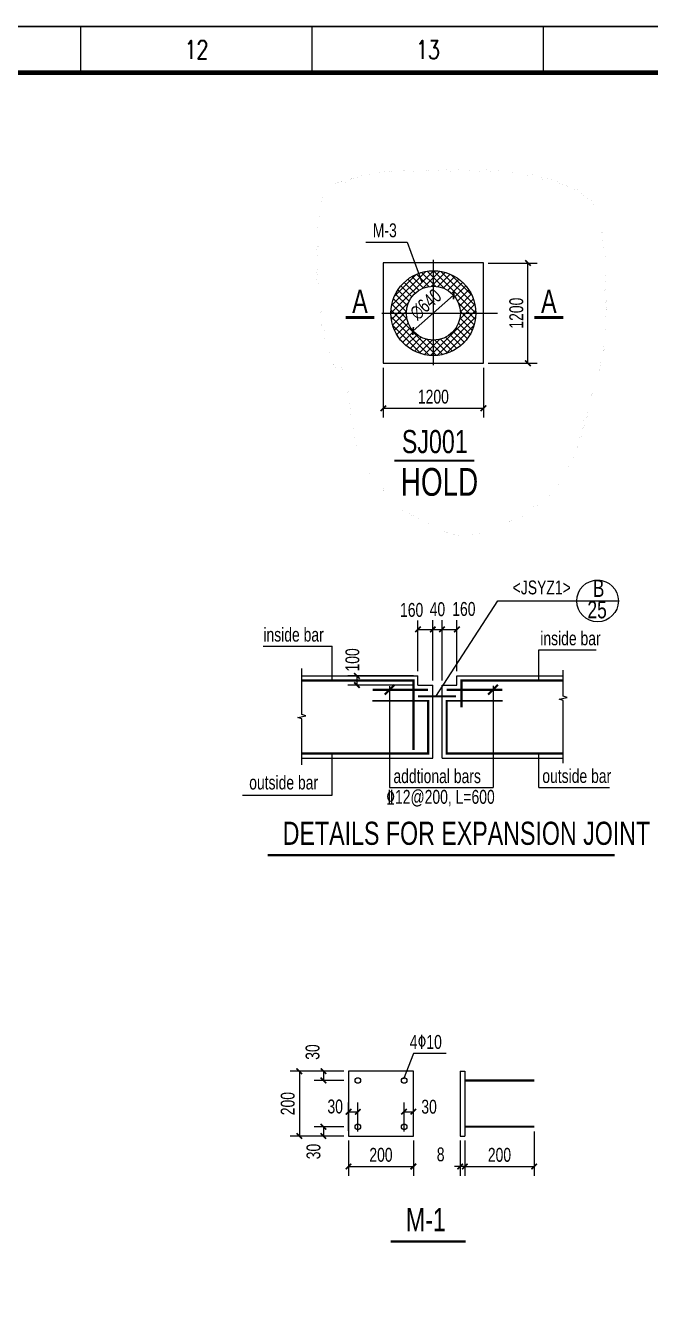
# Model space of a CAD drawing. Extents: x 707031 to 850566, y -411673 to -233438.
# Drawn here: x 762907 to 776405, y -261211 to -233438 of the extents above; entities that cross this region are included whole.
import ezdxf
from ezdxf.enums import TextEntityAlignment as Align

# ---------------------------------------------------------------- set-up
doc = ezdxf.new("R2010")
doc.units = 0
doc.header["$LTSCALE"] = 2000
doc.header["$MEASUREMENT"] = 0
doc.linetypes.add('CENTER', pattern=[2, 1.25, -0.25, 0.25, -0.25])
doc.layers.get('0').update_dxf_attribs({"linetype": 'CONTINUOUS'})
doc.layers.get('DEFPOINTS').update_dxf_attribs({"linetype": 'CONTINUOUS'})
for name, color, linetype in [('4', 2, 'CONTINUOUS'), ('6', 1, 'CONTINUOUS'), ('S_01', 3, 'CONTINUOUS'), ('S_02', 151, 'CENTER'), ('S_04', 2, 'CONTINUOUS'), ('S_05', 7, 'CONTINUOUS'), ('S_07', 9, 'CONTINUOUS'), ('TK', 1, 'CONTINUOUS')]:
    doc.layers.add(name, color=color, linetype=linetype)
doc.styles.add('FS', font='kstxt.shx', dxfattribs={"width": 0.75, "bigfont": 'kshz.shx'})
doc.styles.add('KS', font='kstxt.shx', dxfattribs={"width": 0.75, "bigfont": 'kshz.shx'})
doc.styles.add('TK-HZ', font='txt.shx', dxfattribs={"width": 0.8, "bigfont": 'hztxt.shx'})
doc.dimstyles.new('KS100', dxfattribs={"dimtxt": 300, "dimasz": 120, "dimexe": 200, "dimexo": 100, "dimgap": 100, "dimtad": 1, "dimdec": 0, "dimzin": 14, "dimdsep": 46, "dimtxsty": 'KS', "dimblk": 'ARCHTICK', "dimcen": -900, "dimclrd": 7, "dimclre": 7, "dimclrt": 2, "dimadec": 0, "dimazin": 0, "dimtfac": 1, "dimtdec": 0, "dimtix": 1, "dimtmove": 2, "dimatfit": 2, "dimfxl": 1, "dimtfill": 1, "dimtfillclr": 256, "dimtolj": 1, "dimtzin": 14, "dimarcsym": 0})
doc.dimstyles.new('KS60', dxfattribs={"dimtxt": 300, "dimasz": 120, "dimexe": 200, "dimexo": 100, "dimgap": 100, "dimtad": 1, "dimdec": 0, "dimlfac": 0.6, "dimzin": 14, "dimdsep": 46, "dimtxsty": 'KS', "dimblk": 'ARCHTICK', "dimcen": -900, "dimclrd": 7, "dimclre": 7, "dimclrt": 2, "dimadec": 0, "dimazin": 0, "dimtfac": 1, "dimtdec": 0, "dimtix": 1, "dimtmove": 2, "dimatfit": 2, "dimfxl": 1, "dimtolj": 1, "dimtzin": 14, "dimarcsym": 0})

# ---------------------------------------------------------------- blocks, each defined once
blk = doc.blocks.new('_ArchTick')
at = {"color": 0, "linetype": 'ByBlock', "const_width": 0.3}
blk.add_lwpolyline([(-0.5, -0.5), (0.5, 0.5)], dxfattribs=at)
blk = doc.blocks.new('*D88')
at = {"layer": 'DEFPOINTS', "color": 0, "transparency": 16777216}
for p in [(772155, -239263), (771279, -240033)]:
    blk.add_point(p, dxfattribs=at)
at = {"layer": 'S_05', "color": 7, "lineweight": -2, "transparency": 16777216}
blk.add_line((771279, -240033), (772155, -239263), dxfattribs=at)
at = {"layer": 'S_05', "color": 7, "lineweight": -2, "transparency": 16777216, "xscale": 120, "yscale": 120, "zscale": 120}
for p, rotation in [((772155, -239263), 41.31638092849023), ((771279, -240033), 221.3163809284902)]:
    blk.add_blockref('_ArchTick', p, dxfattribs=dict(at, rotation=rotation))
at = {"layer": 'S_05', "color": 2, "transparency": 16777216, "insert": (771552, -239460), "char_height": 300, "attachment_point": 5, "rotation": 41.3164, "style": 'KS'}
blk.add_mtext('\\A1;∅640', dxfattribs=at)
blk = doc.blocks.new('*D89')
at = {"layer": 'DEFPOINTS', "color": 0, "transparency": 16777216}
for p in [(770634, -240731), (772800, -240731), (772800, -241704)]:
    blk.add_point(p, dxfattribs=at)
at = {"layer": 'S_05', "color": 7, "lineweight": -2, "transparency": 16777216}
for p, q in [((770634, -240831), (770634, -241904)), ((772800, -240831), (772800, -241904)), ((770634, -241704), (772800, -241704))]:
    blk.add_line(p, q, dxfattribs=at)
at = {"layer": 'S_05', "color": 7, "lineweight": -2, "transparency": 16777216, "xscale": 120, "yscale": 120, "zscale": 120, "rotation": 180}
blk.add_blockref('_ArchTick', (770634, -241704), dxfattribs=at)
at = {"layer": 'S_05', "color": 7, "lineweight": -2, "transparency": 16777216, "xscale": 120, "yscale": 120, "zscale": 120}
blk.add_blockref('_ArchTick', (772800, -241704), dxfattribs=at)
at = {"layer": 'S_05', "color": 2, "transparency": 16777216, "insert": (771717, -241454), "char_height": 300, "attachment_point": 5, "style": 'KS'}
blk.add_mtext('\\A1;1200', dxfattribs=at)
blk = doc.blocks.new('*D90')
at = {"layer": 'DEFPOINTS', "color": 0, "transparency": 16777216}
for p in [(772800, -238565), (773760, -238565), (772800, -240731)]:
    blk.add_point(p, dxfattribs=at)
at = {"layer": 'S_05', "color": 7, "lineweight": -2, "transparency": 16777216}
for p, q in [((772900, -238565), (773960, -238565)), ((773760, -240731), (773760, -238565)), ((772900, -240731), (773960, -240731))]:
    blk.add_line(p, q, dxfattribs=at)
at = {"layer": 'S_05', "color": 7, "lineweight": -2, "transparency": 16777216, "xscale": 120, "yscale": 120, "zscale": 120}
for p, rotation in [((773760, -238565), 90), ((773760, -240731), 270)]:
    blk.add_blockref('_ArchTick', p, dxfattribs=dict(at, rotation=rotation))
at = {"layer": 'S_05', "color": 2, "transparency": 16777216, "insert": (773510, -239648), "char_height": 300, "attachment_point": 5, "rotation": 90, "style": 'KS'}
blk.add_mtext('\\A1;1200', dxfattribs=at)
blk = doc.blocks.new('*D96')
at = {"layer": 'DEFPOINTS', "color": 0, "transparency": 16777216}
for p in [(770065, -247684), (771384, -247484), (771384, -247684)]:
    blk.add_point(p, dxfattribs=at)
at = {"layer": 'S_05', "color": 7, "lineweight": -2, "transparency": 16777216}
for p, q in [((771284, -247484), (769865, -247484)), ((771284, -247684), (769865, -247684)), ((770065, -247484), (770065, -247684))]:
    blk.add_line(p, q, dxfattribs=at)
at = {"layer": 'S_05', "color": 7, "lineweight": -2, "transparency": 16777216, "xscale": 120, "yscale": 120, "zscale": 120, "rotation": 270}
blk.add_blockref('_ArchTick', (770065, -247684), dxfattribs=at)
at = {"layer": 'S_05', "color": 2, "transparency": 16777216, "insert": (769968, -247139), "char_height": 300, "attachment_point": 5, "rotation": 90, "style": 'KS', "bg_fill": 3, "box_fill_scale": 1.25, "bg_fill_color": 256, "bg_fill_true_color": 13158600, "bg_fill_transparency": 0}
blk.add_mtext('\\A1;100', dxfattribs=at)
at = {"layer": 'S_05', "color": 7, "lineweight": -2, "transparency": 16777216, "xscale": 120, "yscale": 120, "zscale": 120, "rotation": 90}
blk.add_blockref('_ArchTick', (770065, -247484), dxfattribs=at)
blk = doc.blocks.new('*D97')
at = {"layer": 'DEFPOINTS', "color": 0, "transparency": 16777216}
for p in [(771704, -246480), (771384, -247484), (771704, -247684)]:
    blk.add_point(p, dxfattribs=at)
at = {"layer": 'S_05', "color": 7, "lineweight": -2, "transparency": 16777216}
for p, q in [((771384, -247384), (771384, -246280)), ((771704, -247584), (771704, -246280)), ((771384, -246480), (771704, -246480))]:
    blk.add_line(p, q, dxfattribs=at)
at = {"layer": 'S_05', "color": 2, "transparency": 16777216, "insert": (771247, -246061), "char_height": 300, "attachment_point": 5, "style": 'KS', "bg_fill": 3, "box_fill_scale": 1.25, "bg_fill_color": 256, "bg_fill_true_color": 13158600, "bg_fill_transparency": 0}
blk.add_mtext('\\A1;160', dxfattribs=at)
at = {"layer": 'S_05', "color": 7, "lineweight": -2, "transparency": 16777216, "xscale": 120, "yscale": 120, "zscale": 120, "rotation": 180}
blk.add_blockref('_ArchTick', (771384, -246480), dxfattribs=at)
at = {"layer": 'S_05', "color": 7, "lineweight": -2, "transparency": 16777216, "xscale": 120, "yscale": 120, "zscale": 120}
blk.add_blockref('_ArchTick', (771704, -246480), dxfattribs=at)
blk = doc.blocks.new('*D98')
at = {"layer": 'DEFPOINTS', "color": 0, "transparency": 16777216}
for p in [(771904, -246480), (771704, -247684), (771904, -247684)]:
    blk.add_point(p, dxfattribs=at)
at = {"layer": 'S_05', "color": 7, "lineweight": -2, "transparency": 16777216}
for p, q in [((771704, -247584), (771704, -246280)), ((771904, -247584), (771904, -246280)), ((771704, -246480), (771904, -246480))]:
    blk.add_line(p, q, dxfattribs=at)
at = {"layer": 'S_05', "color": 2, "transparency": 16777216, "insert": (771804, -246046), "char_height": 300, "attachment_point": 5, "style": 'KS', "bg_fill": 3, "box_fill_scale": 1.25, "bg_fill_color": 256, "bg_fill_true_color": 13158600, "bg_fill_transparency": 0}
blk.add_mtext('\\A1;40', dxfattribs=at)
at = {"layer": 'S_05', "color": 7, "lineweight": -2, "transparency": 16777216, "xscale": 120, "yscale": 120, "zscale": 120, "rotation": 180}
blk.add_blockref('_ArchTick', (771704, -246480), dxfattribs=at)
at = {"layer": 'S_05', "color": 7, "lineweight": -2, "transparency": 16777216, "xscale": 120, "yscale": 120, "zscale": 120}
blk.add_blockref('_ArchTick', (771904, -246480), dxfattribs=at)
blk = doc.blocks.new('*D99')
at = {"layer": 'DEFPOINTS', "color": 0, "transparency": 16777216}
for p in [(772224, -246480), (771904, -247684), (772224, -247484)]:
    blk.add_point(p, dxfattribs=at)
at = {"layer": 'S_05', "color": 7, "lineweight": -2, "transparency": 16777216}
for p, q in [((771904, -247584), (771904, -246280)), ((772224, -247384), (772224, -246280)), ((771904, -246480), (772224, -246480))]:
    blk.add_line(p, q, dxfattribs=at)
at = {"layer": 'S_05', "color": 7, "lineweight": -2, "transparency": 16777216, "xscale": 120, "yscale": 120, "zscale": 120, "rotation": 180}
blk.add_blockref('_ArchTick', (771904, -246480), dxfattribs=at)
at = {"layer": 'S_05', "color": 7, "lineweight": -2, "transparency": 16777216, "xscale": 120, "yscale": 120, "zscale": 120}
blk.add_blockref('_ArchTick', (772224, -246480), dxfattribs=at)
at = {"layer": 'S_05', "color": 2, "transparency": 16777216, "insert": (772376, -246040), "char_height": 300, "attachment_point": 5, "style": 'KS', "bg_fill": 3, "box_fill_scale": 1.25, "bg_fill_color": 256, "bg_fill_true_color": 13158600, "bg_fill_transparency": 0}
blk.add_mtext('\\A1;160', dxfattribs=at)
blk = doc.blocks.new('*D100')
at = {"layer": 'DEFPOINTS', "color": 0, "transparency": 16777216}
for p in [(769884, -257225), (769884, -257425)]:
    blk.add_point(p, dxfattribs=at)
at = {"layer": 'S_05', "color": 7, "lineweight": -2, "transparency": 16777216}
for p, q in [((769784, -257225), (769140, -257225)), ((769784, -257425), (769140, -257425)), ((769340, -257225), (769340, -257425))]:
    blk.add_line(p, q, dxfattribs=at)
at = {"layer": 'S_05', "color": 7, "lineweight": -2, "transparency": 16777216, "xscale": 120, "yscale": 120, "zscale": 120, "rotation": 90}
blk.add_blockref('_ArchTick', (769340, -257225), dxfattribs=at)
at = {"layer": 'S_05', "color": 2, "transparency": 16777216, "insert": (769127, -257760), "char_height": 300, "attachment_point": 5, "rotation": 90, "style": 'KS', "bg_fill": 3, "box_fill_scale": 1.25, "bg_fill_color": 256, "bg_fill_true_color": 13158600, "bg_fill_transparency": 0}
blk.add_mtext('\\A1;30', dxfattribs=at)
at = {"layer": 'DEFPOINTS', "color": 0, "transparency": 16777216}
blk.add_point((769340, -257425), dxfattribs=at)
at = {"layer": 'S_05', "color": 7, "lineweight": -2, "transparency": 16777216, "xscale": 120, "yscale": 120, "zscale": 120, "rotation": 270}
blk.add_blockref('_ArchTick', (769340, -257425), dxfattribs=at)
blk = doc.blocks.new('*D101')
at = {"layer": 'DEFPOINTS', "color": 0, "transparency": 16777216}
for p in [(769884, -256025), (769340, -256225), (769884, -256225)]:
    blk.add_point(p, dxfattribs=at)
at = {"layer": 'S_05', "color": 7, "lineweight": -2, "transparency": 16777216}
for p, q in [((769784, -256025), (769140, -256025)), ((769340, -256025), (769340, -256225)), ((769784, -256225), (769140, -256225))]:
    blk.add_line(p, q, dxfattribs=at)
at = {"layer": 'S_05', "color": 7, "lineweight": -2, "transparency": 16777216, "xscale": 120, "yscale": 120, "zscale": 120, "rotation": 270}
blk.add_blockref('_ArchTick', (769340, -256225), dxfattribs=at)
at = {"layer": 'S_05', "color": 2, "transparency": 16777216, "insert": (769107, -255611), "char_height": 300, "attachment_point": 5, "rotation": 90, "style": 'KS', "bg_fill": 3, "box_fill_scale": 1.25, "bg_fill_color": 256, "bg_fill_true_color": 13158600, "bg_fill_transparency": 0}
blk.add_mtext('\\A1;30', dxfattribs=at)
at = {"layer": 'S_05', "color": 7, "lineweight": -2, "transparency": 16777216, "xscale": 120, "yscale": 120, "zscale": 120, "rotation": 90}
blk.add_blockref('_ArchTick', (769340, -256025), dxfattribs=at)
blk = doc.blocks.new('*D102')
at = {"layer": 'DEFPOINTS', "color": 0, "transparency": 16777216}
for p in [(770084, -256900), (769884, -257416), (770084, -257425)]:
    blk.add_point(p, dxfattribs=at)
at = {"layer": 'S_05', "color": 7, "lineweight": -2, "transparency": 16777216}
for p, q in [((769884, -257316), (769884, -256700)), ((769884, -256900), (770084, -256900)), ((770084, -257325), (770084, -256700))]:
    blk.add_line(p, q, dxfattribs=at)
at = {"layer": 'S_05', "color": 7, "lineweight": -2, "transparency": 16777216, "xscale": 120, "yscale": 120, "zscale": 120}
blk.add_blockref('_ArchTick', (770084, -256900), dxfattribs=at)
at = {"layer": 'S_05', "color": 2, "transparency": 16777216, "insert": (769595, -256789), "char_height": 300, "attachment_point": 5, "style": 'KS', "bg_fill": 3, "box_fill_scale": 1.25, "bg_fill_color": 256, "bg_fill_true_color": 13158600, "bg_fill_transparency": 0}
blk.add_mtext('\\A1;30', dxfattribs=at)
at = {"layer": 'S_05', "color": 7, "lineweight": -2, "transparency": 16777216, "xscale": 120, "yscale": 120, "zscale": 120, "rotation": 180}
blk.add_blockref('_ArchTick', (769884, -256900), dxfattribs=at)
blk = doc.blocks.new('*D103')
at = {"layer": 'DEFPOINTS', "color": 0, "transparency": 16777216}
for p in [(769884, -256025), (768820, -257425), (769884, -257425)]:
    blk.add_point(p, dxfattribs=at)
at = {"layer": 'S_05', "color": 7, "lineweight": -2, "transparency": 16777216}
for p, q in [((769784, -256025), (768620, -256025)), ((768820, -256025), (768820, -257425)), ((769784, -257425), (768620, -257425))]:
    blk.add_line(p, q, dxfattribs=at)
at = {"layer": 'S_05', "color": 7, "lineweight": -2, "transparency": 16777216, "xscale": 120, "yscale": 120, "zscale": 120}
for p, rotation in [((768820, -256025), 90), ((768820, -257425), 270)]:
    blk.add_blockref('_ArchTick', p, dxfattribs=dict(at, rotation=rotation))
at = {"layer": 'S_05', "color": 2, "transparency": 16777216, "insert": (768570, -256725), "char_height": 300, "attachment_point": 5, "rotation": 90, "style": 'KS', "bg_fill": 3, "box_fill_scale": 1.25, "bg_fill_color": 256, "bg_fill_true_color": 13158600, "bg_fill_transparency": 0}
blk.add_mtext('\\A1;200', dxfattribs=at)
blk = doc.blocks.new('*D104')
at = {"layer": 'DEFPOINTS', "color": 0, "transparency": 16777216}
for p in [(769884, -257425), (771284, -257425), (771284, -258083)]:
    blk.add_point(p, dxfattribs=at)
at = {"layer": 'S_05', "color": 7, "lineweight": -2, "transparency": 16777216}
for p, q in [((769884, -257525), (769884, -258283)), ((771284, -257525), (771284, -258283)), ((769884, -258083), (771284, -258083))]:
    blk.add_line(p, q, dxfattribs=at)
at = {"layer": 'S_05', "color": 7, "lineweight": -2, "transparency": 16777216, "xscale": 120, "yscale": 120, "zscale": 120, "rotation": 180}
blk.add_blockref('_ArchTick', (769884, -258083), dxfattribs=at)
at = {"layer": 'S_05', "color": 7, "lineweight": -2, "transparency": 16777216, "xscale": 120, "yscale": 120, "zscale": 120}
blk.add_blockref('_ArchTick', (771284, -258083), dxfattribs=at)
at = {"layer": 'S_05', "color": 2, "transparency": 16777216, "insert": (770584, -257833), "char_height": 300, "attachment_point": 5, "style": 'KS', "bg_fill": 3, "box_fill_scale": 1.25, "bg_fill_color": 256, "bg_fill_true_color": 13158600, "bg_fill_transparency": 0}
blk.add_mtext('\\A1;200', dxfattribs=at)
blk = doc.blocks.new('*D105')
at = {"layer": 'DEFPOINTS', "color": 0, "transparency": 16777216}
for p in [(772395, -257425), (773895, -257225), (773895, -258083)]:
    blk.add_point(p, dxfattribs=at)
at = {"layer": 'S_05', "color": 7, "lineweight": -2, "transparency": 16777216}
for p, q in [((773895, -257325), (773895, -258283)), ((772395, -257525), (772395, -258283)), ((772395, -258083), (773895, -258083))]:
    blk.add_line(p, q, dxfattribs=at)
at = {"layer": 'S_05', "color": 7, "lineweight": -2, "transparency": 16777216, "xscale": 120, "yscale": 120, "zscale": 120, "rotation": 180}
blk.add_blockref('_ArchTick', (772395, -258083), dxfattribs=at)
at = {"layer": 'S_05', "color": 7, "lineweight": -2, "transparency": 16777216, "xscale": 120, "yscale": 120, "zscale": 120}
blk.add_blockref('_ArchTick', (773895, -258083), dxfattribs=at)
at = {"layer": 'S_05', "color": 2, "transparency": 16777216, "insert": (773145, -257833), "char_height": 300, "attachment_point": 5, "style": 'KS', "bg_fill": 3, "box_fill_scale": 1.25, "bg_fill_color": 256, "bg_fill_true_color": 13158600, "bg_fill_transparency": 0}
blk.add_mtext('\\A1;200', dxfattribs=at)
blk = doc.blocks.new('*D106')
at = {"layer": 'DEFPOINTS', "color": 0, "transparency": 16777216}
for p in [(771084, -257425), (771284, -257425)]:
    blk.add_point(p, dxfattribs=at)
at = {"layer": 'S_05', "color": 7, "lineweight": -2, "transparency": 16777216}
for p, q in [((771084, -257325), (771084, -256700)), ((771084, -256900), (771284, -256900)), ((771284, -257325), (771284, -256700))]:
    blk.add_line(p, q, dxfattribs=at)
at = {"layer": 'S_05', "color": 7, "lineweight": -2, "transparency": 16777216, "xscale": 120, "yscale": 120, "zscale": 120, "rotation": 180}
blk.add_blockref('_ArchTick', (771084, -256900), dxfattribs=at)
at = {"layer": 'S_05', "color": 2, "transparency": 16777216, "insert": (771624, -256794), "char_height": 300, "attachment_point": 5, "style": 'KS', "bg_fill": 3, "box_fill_scale": 1.25, "bg_fill_color": 256, "bg_fill_true_color": 13158600, "bg_fill_transparency": 0}
blk.add_mtext('\\A1;30', dxfattribs=at)
at = {"layer": 'DEFPOINTS', "color": 0, "transparency": 16777216}
blk.add_point((771284, -256900), dxfattribs=at)
at = {"layer": 'S_05', "color": 7, "lineweight": -2, "transparency": 16777216, "xscale": 120, "yscale": 120, "zscale": 120}
blk.add_blockref('_ArchTick', (771284, -256900), dxfattribs=at)
blk = doc.blocks.new('*D119')
at = {"layer": 'DEFPOINTS', "color": 0, "transparency": 16777216}
for p in [(772295, -257425), (772395, -257425), (772295, -258083)]:
    blk.add_point(p, dxfattribs=at)
at = {"layer": 'S_01', "color": 7, "lineweight": -2, "transparency": 16777216}
for p, q in [((772295, -257525), (772295, -258283)), ((772395, -257525), (772395, -258283)), ((772295, -258083), (772175, -258083)), ((772395, -258083), (772295, -258083)), ((772395, -258083), (772515, -258083))]:
    blk.add_line(p, q, dxfattribs=at)
at = {"layer": 'S_01', "color": 7, "lineweight": -2, "transparency": 16777216, "xscale": 120, "yscale": 120, "zscale": 120, "rotation": 180}
blk.add_blockref('_ArchTick', (772395, -258083), dxfattribs=at)
at = {"layer": 'S_01', "color": 2, "transparency": 16777216, "insert": (771874, -257824), "char_height": 300, "attachment_point": 5, "style": 'KS', "bg_fill": 3, "box_fill_scale": 1.25, "bg_fill_color": 256, "bg_fill_true_color": 13158600, "bg_fill_transparency": 0}
blk.add_mtext('\\A1;8', dxfattribs=at)
at = {"layer": 'S_01', "color": 7, "lineweight": -2, "transparency": 16777216, "xscale": 120, "yscale": 120, "zscale": 120}
blk.add_blockref('_ArchTick', (772295, -258083), dxfattribs=at)
blk = doc.blocks.new('A1-1')
at = {"layer": 'TK', "color": 7}
for p, q in [((57050, 58400), (57050, 59400)), ((62050, 58400), (62050, 59400)), ((67050, 58400), (67050, 59400))]:
    blk.add_line(p, q, dxfattribs=at)
for points, const_width in [([(0, 0), (84100, 0), (84100, 59400), (0, 59400)], 35), ([(2500, 1000), (83100, 1000), (83100, 58400), (2500, 58400)], 100)]:
    blk.add_lwpolyline(points, close=True, dxfattribs=dict(at, const_width=const_width))
at = {"layer": 'TK', "color": 7, "style": 'TK-HZ', "width": 0.75}
for s, p in [('12', (59550, 58900)), ('13', (64550, 58900))]:
    blk.add_text(s, height=400, dxfattribs=at).set_placement(p, align=Align.MIDDLE_CENTER)

msp = doc.modelspace()

# ---------------------------------------------------------------- hatches: boundary and pattern name
at = {"layer": 'S_07'}
h = msp.add_hatch(dxfattribs=at)
h.set_pattern_fill('ANSI37', color=256, scale=833.333333, style=0)
h.set_pattern_definition([(45, (456907.8, -538366.24), (-73.656956, 73.656956), []), (135, (456907.8, -538366.24), (-73.656956, -73.656956), [])])
h.paths.add_polyline_path([(772633.515, -239647.845, 1), (770800.181, -239647.845, 1)])
h.paths.add_polyline_path([(772300.181, -239647.845, -1), (771133.515, -239647.845, -1)], flags=16)

# ---------------------------------------------------------------- linework, layer by layer
for centre in [(770084.477, -256225.368), (771084.477, -256225.368)]:
    msp.add_circle(centre, 60)
at = {"layer": '4'}
msp.add_line((774815.267, -245865.297), (775715.267, -245865.297), dxfattribs=at)
msp.add_circle((775265.267, -245865.297), 450, dxfattribs=at)
at = {"layer": '6'}
for points in [[(768875.483, -247583.915, 50, 50, 0), (771284.135, -247583.915, 50, 50, 0), (771284.135, -249084.675, 0, 0, 0)], [(772324.135, -248166.035, 50, 50, 0), (772324.135, -247583.915, 50, 50, 0), (774521.258, -247583.915, 0, 0, 0)], [(768875.483, -249159.609, 50, 50, 0), (771604.135, -249159.609, 50, 50, 0), (771604.135, -248024.975, 40, 40, 0), (770396.584, -248024.975, 0, 0, 0)], [(774521.258, -249159.609, 50, 50, 0), (772004.135, -249159.609, 50, 50, 0), (772004.135, -248024.975, 40, 40, 0), (773211.686, -248024.975, 0, 0, 0)]]:
    msp.add_lwpolyline(points, format="xyseb", dxfattribs=at)
for points, const_width in [([(770404.135, -247783.915), (771604.135, -247783.915)], 50), ([(772204.316, -247924.975), (771384.135, -247924.975)], 40), ([(773204.135, -247783.915), (772004.135, -247783.915)], 50), ([(772395.303, -256225.368), (773895.303, -256225.368)], 45)]:
    msp.add_lwpolyline(points, dxfattribs=dict(at, const_width=const_width))
at = {"layer": 'S_01'}
for p, q in [((768875.483, -247483.915), (771384.135, -247483.915)), ((771384.135, -247683.915), (771384.135, -247483.915)), ((771384.135, -247683.915), (771704.135, -247683.915)), ((771704.135, -249259.609), (771704.135, -247683.915)), ((771904.135, -247683.915), (772224.135, -247683.915)), ((771904.135, -249259.609), (771904.135, -247683.915)), ((772224.135, -247483.915), (774521.258, -247483.915)), ((772224.135, -247683.915), (772224.135, -247483.915)), ((768875.483, -249259.609), (771704.135, -249259.609)), ((771904.135, -249259.609), (774521.258, -249259.609)), ((772295.303, -256025.368), (772295.303, -257425.368)), ((772295.303, -256025.368), (772395.303, -256025.368)), ((772395.303, -256025.368), (772395.303, -257425.368))]:
    msp.add_line(p, q, dxfattribs=at)
msp.add_lwpolyline([(770633.515, -240731.178), (772800.181, -240731.178), (772800.181, -238564.512), (770633.515, -238564.512)], close=True, dxfattribs=at)
at = {"layer": 'S_01', "const_width": 60}
for points in [[(769818.112, -239741.258), (770443.112, -239741.258)], [(773899.729, -239741.258), (774524.729, -239741.258)]]:
    msp.add_lwpolyline(points, dxfattribs=at)
at = {"layer": 'S_01'}
for radius in [916.667, 583.333]:
    msp.add_circle((771716.848, -239647.845), radius, dxfattribs=at)
at = {"layer": 'S_02'}
for p, q in [((771716.848, -240774.792), (771716.848, -238497.516)), ((770600.838, -239647.845), (773197.885, -239647.845))]:
    msp.add_line(p, q, dxfattribs=at)
at = {"layer": 'S_04'}
for p, q in [((770254.757, -238115.02), (771153.224, -238115.02)), ((771153.224, -238115.02), (771463.945, -238975.85)), ((771766.332, -247927.526), (773107.333, -245865.297)), ((773107.333, -245865.297), (774815.267, -245865.297)), ((768036.573, -246841.718), (769528.984, -246841.718)), ((769528.984, -247583.915), (769528.984, -246841.718)), ((773992.553, -246918.758), (775237.084, -246918.758)), ((773992.553, -247583.915), (773992.553, -246918.758)), ((770771.227, -247706.751), (770771.227, -249897.485)), ((773006.089, -247697.275), (773006.089, -249897.485)), ((769528.984, -250061.823), (769528.984, -249159.609)), ((773992.553, -249897.468), (773992.553, -249159.609)), ((770771.227, -249897.485), (773006.089, -249897.485)), ((773992.553, -249897.468), (775524.568, -249897.468)), ((767590.594, -250061.823), (769528.984, -250061.823)), ((771290.405, -255643.178), (771073.507, -256193.368)), ((771994.405, -255643.178), (771290.405, -255643.178))]:
    msp.add_line(p, q, dxfattribs=at)
at = {"layer": 'S_04', "color": 1}
msp.add_lwpolyline([(769635.51, -240827.944, 0, 0.5, -0.52056705), (769591.186, -240805.806, 0, 0.5, -0.52056705), (769591.186, -240783.666, 0, 0.5, -0.52056705), (769569.022, -240739.391, 0, 0.5, -0.52056705), (769569.022, -240695.115, 0, 0.5, -0.52056705), (769546.862, -240672.977, 0, 0.5, -0.52056705), (769524.699, -240606.562, 0, 0.5, -0.52056705), (769524.699, -240584.424, 0, 0.5, -0.52056705), (769480.375, -240495.872, 0, 0.5, -0.52056705), (769436.051, -240385.181, 0, 0.5, -0.52056705), (769436.051, -240340.904, 0, 0.5, -0.52056705), (769413.891, -240252.352, 0, 0.5, -0.52056705), (769391.727, -240119.523, 0, 0.5, -0.52056705), (769369.567, -240008.832, 0, 0.5, -0.52056705), (769325.243, -239920.281, 0, 0.5, -0.52056705), (769303.08, -239787.452, 0, 0.5, -0.52056705), (769303.08, -239610.346, 0, 0.5, -0.52056705), (769280.916, -239477.518, 0, 0.5, -0.52056705), (769236.592, -239300.412, 0, 0.5, -0.52056705), (769236.592, -239167.584, 0, 0.5, -0.52056705), (769236.592, -239012.617, 0, 0.5, -0.52056705), (769236.592, -238835.512, 0, 0.5, -0.52056705), (769236.592, -238680.545, 0, 0.5, -0.52056705), (769236.592, -238525.579, 0, 0.5, -0.52056705), (769236.592, -238370.612, 0, 0.5, -0.52056705), (769236.592, -238193.507, 0, 0.5, -0.52056705), (769236.592, -238060.678, 0, 0.5, -0.52056705), (769236.592, -237927.849, 0, 0.5, -0.52056705), (769236.592, -237772.883, 0, 0.5, -0.52056705), (769236.592, -237640.054, 0, 0.5, -0.52056705), (769258.756, -237551.501, 0, 0.5, -0.52056705), (769280.916, -237440.811, 0, 0.5, -0.52056705), (769280.916, -237330.12, 0, 0.5, -0.52056705), (769303.08, -237241.567, 0, 0.5, -0.52056705), (769325.243, -237175.153, 0, 0.5, -0.52056705), (769347.403, -237130.876, 0, 0.5, -0.52056705), (769347.403, -237086.6, 0, 0.5, -0.52056705), (769347.403, -237064.463, 0, 0.5, -0.52056705), (769369.567, -236998.049, 0, 0.5, -0.52056705), (769391.727, -236975.91, 0, 0.5, -0.52056705), (769413.891, -236953.772, 0, 0.5, -0.52056705), (769436.051, -236931.634, 0, 0.5, -0.52056705), (769436.051, -236909.496, 0, 0.5, -0.52056705), (769458.214, -236909.496, 0, 0.5, -0.52056705), (769480.375, -236909.496, 0, 0.5, -0.52056705), (769524.699, -236887.358, 0, 0.5, -0.52056705), (769569.022, -236865.22, 0, 0.5, -0.52056705), (769613.346, -236843.081, 0, 0.5, -0.52056705), (769635.51, -236843.081, 0, 0.5, -0.52056705), (769679.833, -236820.943, 0, 0.5, -0.52056705), (769701.994, -236820.943, 0, 0.5, -0.52056705), (769768.481, -236820.943, 0, 0.5, -0.52056705), (769812.805, -236820.943, 0, 0.5, -0.52056705), (769901.453, -236776.667, 0, 0.5, -0.52056705), (769967.94, -236754.529, 0, 0.5, -0.52056705), (770123.072, -236754.529, 0, 0.5, -0.52056705), (770278.206, -236665.976, 0, 0.5, -0.52056705), (770344.694, -236665.976, 0, 0.5, -0.52056705), (770477.665, -236643.838, 0, 0.5, -0.52056705), (770566.313, -236621.7, 0, 0.5, -0.52056705), (770699.284, -236621.7, 0, 0.5, -0.52056705), (770810.095, -236599.562, 0, 0.5, -0.52056705), (770965.227, -236599.562, 0, 0.5, -0.52056705), (771120.362, -236599.562, 0, 0.5, -0.52056705), (771297.657, -236599.562, 0, 0.5, -0.52056705), (771452.792, -236599.562, 0, 0.5, -0.52056705), (771630.087, -236599.562, 0, 0.5, -0.52056705), (771851.706, -236599.562, 0, 0.5, -0.52056705), (772095.489, -236599.562, 0, 0.5, -0.52056705), (772339.271, -236599.562, 0, 0.5, -0.52056705), (772516.567, -236599.562, 0, 0.5, -0.52056705), (772716.025, -236599.562, 0, 0.5, -0.52056705), (772959.808, -236599.562, 0, 0.5, -0.52056705), (773159.263, -236599.562, 0, 0.5, -0.52056705), (773314.398, -236643.838, 0, 0.5, -0.52056705), (773491.693, -236643.838, 0, 0.5, -0.52056705), (773646.828, -236688.114, 0, 0.5, -0.52056705), (773779.8, -236688.114, 0, 0.5, -0.52056705), (773957.095, -236710.253, 0, 0.5, -0.52056705), (774067.906, -236754.529, 0, 0.5, -0.52056705), (774200.877, -236776.667, 0, 0.5, -0.52056705), (774311.688, -236798.805, 0, 0.5, -0.52056705), (774444.66, -236865.22, 0, 0.5, -0.52056705), (774511.144, -236887.358, 0, 0.5, -0.52056705), (774599.792, -236909.496, 0, 0.5, -0.52056705), (774666.279, -236931.634, 0, 0.5, -0.52056705), (774754.927, -236975.91, 0, 0.5, -0.52056705), (774843.574, -237020.187, 0, 0.5, -0.52056705), (774910.061, -237086.6, 0, 0.5, -0.52056705), (774954.385, -237108.738, 0, 0.5, -0.52056705), (775020.869, -237175.153, 0, 0.5, -0.52056705), (775065.193, -237197.291, 0, 0.5, -0.52056705), (775131.68, -237241.567, 0, 0.5, -0.52056705), (775153.841, -237285.843, 0, 0.5, -0.52056705), (775176.004, -237330.12, 0, 0.5, -0.52056705), (775242.491, -237418.672, 0, 0.5, -0.52056705), (775242.491, -237485.087, 0, 0.5, -0.52056705), (775242.491, -237573.639, 0, 0.5, -0.52056705), (775264.652, -237617.916, 0, 0.5, -0.52056705), (775264.652, -237750.745, 0, 0.5, -0.52056705), (775308.976, -237861.434, 0, 0.5, -0.52056705), (775353.3, -237994.263, 0, 0.5, -0.52056705), (775353.3, -238104.954, 0, 0.5, -0.52056705), (775375.463, -238259.921, 0, 0.5, -0.52056705), (775419.787, -238437.026, 0, 0.5, -0.52056705), (775419.787, -238525.579, 0, 0.5, -0.52056705), (775419.787, -238680.545, 0, 0.5, -0.52056705), (775419.787, -238857.65, 0, 0.5, -0.52056705), (775419.787, -238990.479, 0, 0.5, -0.52056705), (775419.787, -239167.584, 0, 0.5, -0.52056705), (775419.787, -239278.274, 0, 0.5, -0.52056705), (775419.787, -239433.241, 0, 0.5, -0.52056705), (775419.787, -239610.346, 0, 0.5, -0.52056705), (775419.787, -239721.037, 0, 0.5, -0.52056705), (775419.787, -239876.004, 0, 0.5, -0.52056705), (775419.787, -240008.832, 0, 0.5, -0.52056705), (775419.787, -240119.523, 0, 0.5, -0.52056705), (775419.787, -240230.214, 0, 0.5, -0.52056705), (775397.623, -240363.043, 0, 0.5, -0.52056705), (775375.463, -240473.733, 0, 0.5, -0.52056705), (775375.463, -240584.424, 0, 0.5, -0.52056705), (775308.976, -240695.115, 0, 0.5, -0.52056705), (775308.976, -240783.666, 0, 0.5, -0.52056705), (775286.815, -240894.357, 0, 0.5, -0.52056705), (775220.328, -241049.324, 0, 0.5, -0.52056705), (775198.168, -241137.877, 0, 0.5, -0.52056705), (775198.168, -241248.568, 0, 0.5, -0.52056705), (775109.517, -241403.535, 0, 0.5, -0.52056705), (775109.517, -241469.949, 0, 0.5, -0.52056705), (775087.357, -241624.915, 0, 0.5, -0.52056705), (775020.869, -241802.02, 0, 0.5, -0.52056705), (774954.385, -241979.126, 0, 0.5, -0.52056705), (774932.222, -242156.231, 0, 0.5, -0.52056705), (774843.574, -242355.473, 0, 0.5, -0.52056705), (774777.09, -242576.855, 0, 0.5, -0.52056705), (774732.766, -242776.098, 0, 0.5, -0.52056705), (774621.955, -242931.065, 0, 0.5, -0.52056705), (774533.308, -243086.031, 0, 0.5, -0.52056705), (774466.82, -243218.86, 0, 0.5, -0.52056705), (774356.012, -243373.827, 0, 0.5, -0.52056705), (774267.365, -243484.518, 0, 0.5, -0.52056705), (774134.39, -243617.347, 0, 0.5, -0.52056705), (774023.582, -243705.9, 0, 0.5, -0.52056705), (773868.447, -243816.589, 0, 0.5, -0.52056705), (773757.636, -243927.28, 0, 0.5, -0.52056705), (773691.152, -243971.556, 0, 0.5, -0.52056705), (773580.341, -244037.971, 0, 0.5, -0.52056705), (773513.857, -244060.109, 0, 0.5, -0.52056705), (773403.046, -244126.523, 0, 0.5, -0.52056705), (773336.559, -244148.662, 0, 0.5, -0.52056705), (773270.074, -244170.8, 0, 0.5, -0.52056705), (773203.587, -244192.938, 0, 0.5, -0.52056705), (773159.263, -244215.076, 0, 0.5, -0.52056705), (773092.779, -244215.076, 0, 0.5, -0.52056705), (773026.292, -244237.214, 0, 0.5, -0.52056705), (772981.968, -244259.352, 0, 0.5, -0.52056705), (772893.32, -244303.629, 0, 0.5, -0.52056705), (772826.833, -244325.767, 0, 0.5, -0.52056705), (772760.349, -244347.905, 0, 0.5, -0.52056705), (772716.025, -244392.181, 0, 0.5, -0.52056705), (772627.378, -244414.318, 0, 0.5, -0.52056705), (772560.89, -244436.458, 0, 0.5, -0.52056705), (772538.73, -244436.458, 0, 0.5, -0.52056705), (772494.406, -244436.458, 0, 0.5, -0.52056705), (772450.079, -244436.458, 0, 0.5, -0.52056705), (772427.919, -244436.458, 0, 0.5, -0.52056705), (772405.756, -244436.458, 0, 0.5, -0.52056705), (772339.271, -244436.458, 0, 0.5, -0.52056705), (772272.784, -244436.458, 0, 0.5, -0.52056705), (772206.3, -244436.458, 0, 0.5, -0.52056705), (772139.813, -244392.181, 0, 0.5, -0.52056705), (772051.165, -244370.043, 0, 0.5, -0.52056705), (771940.354, -244325.767, 0, 0.5, -0.52056705), (771873.87, -244281.49, 0, 0.5, -0.52056705), (771740.898, -244237.214, 0, 0.5, -0.52056705), (771607.927, -244170.8, 0, 0.5, -0.52056705), (771497.116, -244126.523, 0, 0.5, -0.52056705), (771386.305, -244060.109, 0, 0.5, -0.52056705), (771297.657, -244015.833, 0, 0.5, -0.52056705), (771186.849, -243949.418, 0, 0.5, -0.52056705), (771031.714, -243838.727, 0, 0.5, -0.52056705), (770965.227, -243772.313, 0, 0.5, -0.52056705), (770854.419, -243683.76, 0, 0.5, -0.52056705), (770765.771, -243595.209, 0, 0.5, -0.52056705), (770677.124, -243506.656, 0, 0.5, -0.52056705), (770632.797, -243440.242, 0, 0.5, -0.52056705), (770544.149, -243351.689, 0, 0.5, -0.52056705), (770455.502, -243240.998, 0, 0.5, -0.52056705), (770411.178, -243196.722, 0, 0.5, -0.52056705), (770344.694, -243108.169, 0, 0.5, -0.52056705), (770256.046, -242997.48, 0, 0.5, -0.52056705), (770233.883, -242953.202, 0, 0.5, -0.52056705), (770189.559, -242886.789, 0, 0.5, -0.52056705), (770145.235, -242798.236, 0, 0.5, -0.52056705), (770123.072, -242731.822, 0, 0.5, -0.52056705), (770100.911, -242665.407, 0, 0.5, -0.52056705), (770078.748, -242554.717, 0, 0.5, -0.52056705), (770056.587, -242488.302, 0, 0.5, -0.52056705), (770034.424, -242399.75, 0, 0.5, -0.52056705), (770034.424, -242311.197, 0, 0.5, -0.52056705), (769990.1, -242222.644, 0, 0.5, -0.52056705), (769990.1, -242134.093, 0, 0.5, -0.52056705), (769990.1, -242067.678, 0, 0.5, -0.52056705), (769990.1, -241934.849, 0, 0.5, -0.52056705), (769967.94, -241890.573, 0, 0.5, -0.52056705), (769945.776, -241802.02, 0, 0.5, -0.52056705), (769945.776, -241713.468, 0, 0.5, -0.52056705), (769945.776, -241624.915, 0, 0.5, -0.52056705), (769901.453, -241536.364, 0, 0.5, -0.52056705), (769879.292, -241447.811, 0, 0.5, -0.52056705), (769879.292, -241381.397, 0, 0.5, -0.52056705), (769879.292, -241337.12, 0, 0.5, -0.52056705), (769879.292, -241248.568, 0, 0.5, -0.52056705), (769857.129, -241182.153, 0, 0.5, -0.52056705), (769857.129, -241160.015, 0, 0.5, -0.52056705), (769857.129, -241093.601, 0, 0.5, -0.52056705), (769857.129, -241049.324, 0, 0.5, -0.52056705), (769834.968, -241027.186, 0, 0.5, -0.52056705), (769834.968, -241005.048, 0, 0.5, -0.52056705), (769834.968, -240960.772, 0, 0.5, -0.52056705), (769812.805, -240960.772, 0, 0.5, -0.52056705), (769812.805, -240938.634, 0, 0.5, -0.52056705), (769812.805, -240916.495, 0, 0.5, -0.52056705), (769790.645, -240894.357, 0, 0.5, -0.52056705), (769746.318, -240850.081, 0, 0.5, -0.52056705), (769724.157, -240827.944, 0, 0.5, -0.52056705), (769724.157, -240805.806, 0, 0.5, -0.52056705), (769724.157, -240783.666, 0, 0.5, -0.52056705), (769701.994, -240761.528, 0, 0.5, -0.52056705), (769679.833, -240761.528, 0, 0, 0)], format="xyseb", dxfattribs=at)
at = {"layer": 'S_04', "const_width": 45}
for points in [[(770873.408, -242834.614), (772603.309, -242834.614)], [(770665.161, -247889.981), (770877.293, -247677.849)], [(772900.023, -247889.981), (773112.155, -247677.849)], [(768135.405, -251357.178), (775635.405, -251357.178)], [(770796.405, -259704.178), (772415.405, -259704.178)]]:
    msp.add_lwpolyline(points, dxfattribs=at)
at = {"layer": 'S_04'}
for points in [[(768875.483, -249402.945), (768875.483, -248412.306), (768787.126, -248383.597), (768963.839, -248348.111), (768875.483, -248319.403), (768875.483, -247324.362)], [(774521.258, -249369.367), (774521.258, -248014.86), (774432.901, -247986.152), (774609.614, -247950.666), (774521.258, -247921.957), (774521.258, -247360.95)]]:
    msp.add_lwpolyline(points, dxfattribs=at)

# ---------------------------------------------------------------- texts
at = {"layer": '4', "style": 'FS', "width": 0.75}
for s, height, p in [('<JSYZ1>', 300, (773431.139, -245723.813)), ('B', 375, (775161.826, -245778.955)), ('25', 375, (775046.305, -246240.717))]:
    msp.add_text(s, height=height, dxfattribs=at).set_placement(p)
at = {"layer": 'S_01', "style": 'KS', "width": 0.75}
for p in [(770130.612, -239391.258), (774212.229, -239391.258)]:
    msp.add_text('A', height=500, dxfattribs=at).set_placement(p, align=Align.MIDDLE_CENTER)
at = {"layer": 'S_04', "width": 0.75}
for s, height, style, p in [('M-3', 300, 'KS', (770407.798, -238008.025)), ('SJ001', 500, 'KS', (771036.192, -242672.75)), ('inside bar', 300, 'FS', (768042.972, -246743.98)), ('inside bar', 300, 'FS', (774026.805, -246823.348)), ('outside bar', 300, 'FS', (767736.673, -249938.31)), ('addtional bars', 300, 'FS', (770853.358, -249800.606)), ('outside bar', 300, 'FS', (774070.698, -249797.634)), ('%%13212@200, L=600', 300, 'FS', (770695.233, -250247.85)), ('DETAILS FOR EXPANSION JOINT', 500, 'FS', (768460.855, -251134.724)), ('4%%13010', 300, 'KS', (771205.301, -255542.115)), ('M-1', 500, 'FS', (771121.855, -259481.724))]:
    msp.add_text(s, height=height, dxfattribs=dict(at, style=style)).set_placement(p)
at = {"layer": 'S_04', "color": 1, "style": 'KS', "width": 0.75}
msp.add_text('HOLD', height=600, dxfattribs=at).set_placement((771013.397, -243593.407))

# ---------------------------------------------------------------- dimensions: what is measured, and where the dimension line sits
at = {"layer": 'S_05'}
dim = msp.add_linear_dim(base=(773760.405, -238564.512), p1=(772800.181, -240731.178), p2=(772800.181, -238564.512), angle=90, text='1200', dimstyle='KS60', dxfattribs=at)
dim.commit()
dim.dimension.update_dxf_attribs({"geometry": '*D90', "text_midpoint": (773510.405, -239647.845)})
dim = msp.add_diameter_dim_2p(p1=(771278.721, -240032.971), p2=(772154.975, -239262.719), text='∅640', dimstyle='KS60', dxfattribs=at)
dim.commit()
dim.dimension.update_dxf_attribs({"geometry": '*D88', "text_midpoint": (771551.794, -239460.076)})
dim = msp.add_linear_dim(base=(772800.181, -241703.942), p1=(770633.515, -240731.178), p2=(772800.181, -240731.178), text='1200', dimstyle='KS60', dxfattribs=at)
dim.commit()
dim.dimension.update_dxf_attribs({"geometry": '*D89', "text_midpoint": (771716.848, -241453.942)})
for base, p1, p2, picture, middle in [((769339.683, -256225.368), (769884.477, -256025.368), (769884.477, -256225.368), '*D101', (769107.405, -255611.178)), ((769339.683, -257425.368), (769884.477, -257225.368), (769884.477, -257425.368), '*D100', (769127.405, -257760.178))]:
    dim = msp.add_linear_dim(base=base, p1=p1, p2=p2, angle=90, text='30', dimstyle='KS100', override={"dimadec": 2}, dxfattribs=at)
    dim.commit()
    dim.dimension.update_dxf_attribs({"geometry": picture, "text_midpoint": middle, "dimtype": 160})

# ---------------------------------------------------------------- next in the draw order: dimensions: what is measured, and where the dimension line sits
dim = msp.add_linear_dim(base=(770064.876, -247683.915), p1=(771384.135, -247483.915), p2=(771384.135, -247683.915), angle=90, text='100', dimstyle='KS100', dxfattribs=at)
dim.commit()
dim.dimension.update_dxf_attribs({"geometry": '*D96', "text_midpoint": (769967.53, -247139.338), "dimtype": 160})
dim = msp.add_linear_dim(base=(770084.477, -256899.644), p1=(769884.477, -257416.022), p2=(770084.477, -257425.368), angle=180, text='30', dimstyle='KS100', override={"dimadec": 2}, dxfattribs=at)
dim.commit()
dim.dimension.update_dxf_attribs({"geometry": '*D102', "text_midpoint": (769595.405, -256789.178), "dimtype": 160})
dim = msp.add_linear_dim(base=(773895.303, -258083.178), p1=(772395.303, -257425.368), p2=(773895.303, -257225.368), text='200', dimstyle='KS100', override={"dimadec": 2}, dxfattribs=at)
dim.commit()
dim.dimension.update_dxf_attribs({"geometry": '*D105', "text_midpoint": (773145.303, -257833.178)})

# ---------------------------------------------------------------- next in the draw order: linework, layer by layer
for p, q in [((772395.303, -257625.368), (772395.303, -258283.178)), ((772413.303, -258083.178), (772431.303, -258083.178))]:
    msp.add_line(p, q)
msp.add_circle((770084.477, -257225.368), 60)
at = {"layer": '6', "const_width": 45}
msp.add_lwpolyline([(772395.303, -257225.368), (773895.303, -257225.368)], dxfattribs=at)
at = {"layer": 'DEFPOINTS', "color": 0, "linetype": 'ByBlock'}
for p in [(772295.303, -257425.368), (772395.303, -257425.368)]:
    msp.add_point(p, dxfattribs=at)
at = {"layer": 'S_01'}
msp.add_line((772295.303, -257425.368), (772395.303, -257425.368), dxfattribs=at)

# ---------------------------------------------------------------- next in the draw order: dimensions: what is measured, and where the dimension line sits
at = {"layer": 'S_05'}
dim = msp.add_linear_dim(base=(771704.135, -246479.554), p1=(771384.135, -247483.915), p2=(771704.135, -247683.915), text='160', dimstyle='KS100', dxfattribs=at)
dim.commit()
dim.dimension.update_dxf_attribs({"geometry": '*D97', "text_midpoint": (771247.072, -246060.996), "dimtype": 160})
dim = msp.add_linear_dim(base=(768819.562, -257425.368), p1=(769884.477, -256025.368), p2=(769884.477, -257425.368), angle=90, text='200', dimstyle='KS100', override={"dimadec": 2}, dxfattribs=at)
dim.commit()
dim.dimension.update_dxf_attribs({"geometry": '*D103', "text_midpoint": (768569.562, -256725.368)})

# ---------------------------------------------------------------- next in the draw order: dimensions: what is measured, and where the dimension line sits
dim = msp.add_linear_dim(base=(771904.135, -246479.554), p1=(771704.135, -247683.915), p2=(771904.135, -247683.915), text='40', dimstyle='KS100', dxfattribs=at)
dim.commit()
dim.dimension.update_dxf_attribs({"geometry": '*D98', "text_midpoint": (771804.135, -246046.42), "dimtype": 160})
dim = msp.add_linear_dim(base=(771284.477, -258083.178), p1=(769884.477, -257425.368), p2=(771284.477, -257425.368), text='200', dimstyle='KS100', override={"dimadec": 2}, dxfattribs=at)
dim.commit()
dim.dimension.update_dxf_attribs({"geometry": '*D104', "text_midpoint": (770584.477, -257833.178)})

# ---------------------------------------------------------------- next in the draw order: linework, layer by layer
at = {"layer": 'S_01'}
msp.add_lwpolyline([(769884.477, -256025.368), (769884.477, -257425.368), (771284.477, -257425.368), (771284.477, -256025.368)], close=True, dxfattribs=at)

# ---------------------------------------------------------------- next in the draw order: dimensions: what is measured, and where the dimension line sits
at = {"layer": 'S_05'}
dim = msp.add_linear_dim(base=(772224.135, -246479.554), p1=(771904.135, -247683.915), p2=(772224.135, -247483.915), text='160', dimstyle='KS100', dxfattribs=at)
dim.commit()
dim.dimension.update_dxf_attribs({"geometry": '*D99', "text_midpoint": (772376.018, -246039.706), "dimtype": 160})

# ---------------------------------------------------------------- next in the draw order: dimensions: what is measured, and where the dimension line sits
dim = msp.add_linear_dim(base=(771284.477, -256899.644), p1=(771084.477, -257425.368), p2=(771284.477, -257425.368), angle=180, text='30', dimstyle='KS100', override={"dimadec": 2}, dxfattribs=at)
dim.commit()
dim.dimension.update_dxf_attribs({"geometry": '*D106', "text_midpoint": (771624.405, -256794.178), "dimtype": 160})

# ---------------------------------------------------------------- next in the draw order: linework, layer by layer
msp.add_circle((771084.477, -257225.368), 60)

# ---------------------------------------------------------------- next in the draw order: dimensions: what is measured, and where the dimension line sits
at = {"layer": 'S_01'}
dim = msp.add_linear_dim(base=(772295.303, -258083.178), p1=(772395.303, -257425.368), p2=(772295.303, -257425.368), text='8', dimstyle='KS100', dxfattribs=at)
dim.commit()
dim.dimension.update_dxf_attribs({"geometry": '*D119', "text_midpoint": (771874.405, -257824.178), "dimtype": 160})

# ---------------------------------------------------------------- next in the draw order: block references
at = {"layer": 'TK', "color": 7}
msp.add_blockref('A1-1', (707048.599, -292855.813), dxfattribs=at)

doc.saveas('drawing.dxf')
